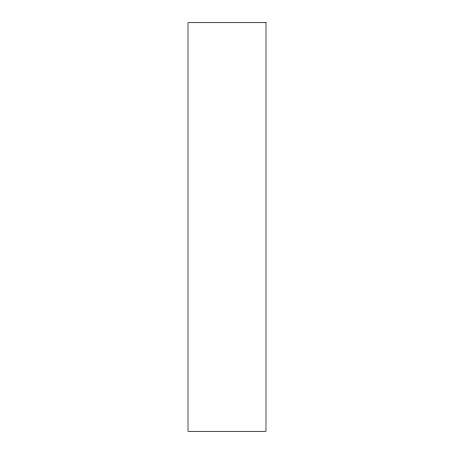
<?xml version="1.0" encoding="UTF-8"?>
<svg xmlns="http://www.w3.org/2000/svg" width="454" height="454" viewBox="0 0 454 454"><rect width="100%" height="100%" fill="white"/><g stroke="black" fill="none" stroke-linecap="round" stroke-linejoin="round"><path stroke-width="0.68" d="M265.987 22.7L188.013 22.7L188.013 431.3L265.987 431.3L265.987 22.7"/></g></svg>
